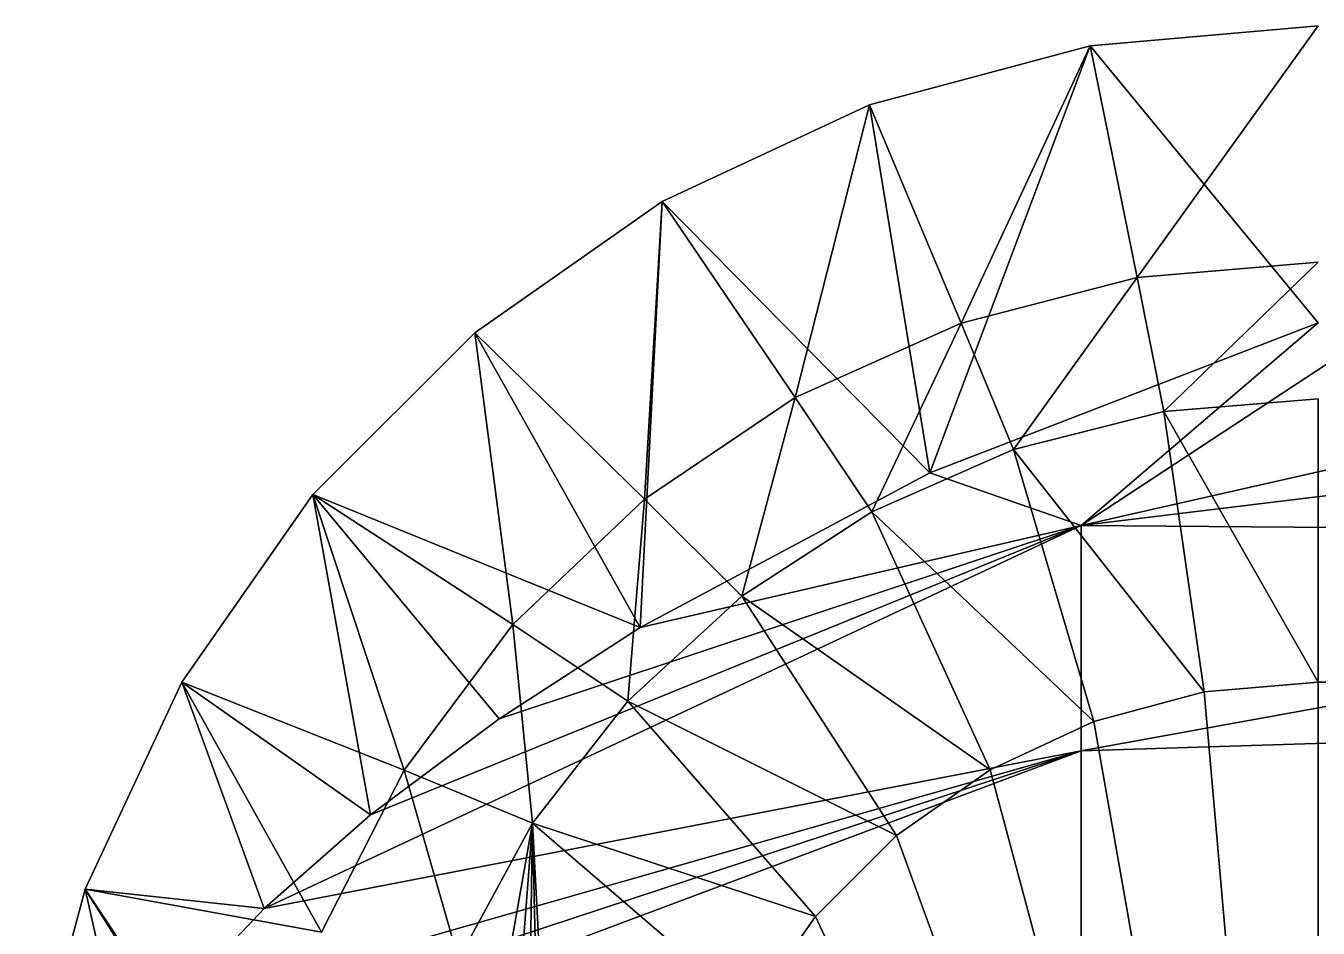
# Model space of a CAD drawing. Header units: inches. Extents: x 0 to 46333, y 12439 to 30520.
# Drawn here: x 14532.43 to 14569.94, y 16270.29 to 16296.47 of the extents above; entities that cross this region are included whole.
import ezdxf

# ---------------------------------------------------------------- set-up
doc = ezdxf.new("R2010")
doc.units = ezdxf.units.IN
doc.header["$MEASUREMENT"] = 0
doc.layers.add('DLX_FL1_LUM', color=7, linetype='Continuous', true_color=0xffd400)

msp = doc.modelspace()

# ---------------------------------------------------------------- linework, layer by layer
at = {"layer": 'DLX_FL1_LUM'}
for points in [[(14569.939, 16296.473, 0), (14563.325, 16295.895, 0)], [(14563.325, 16295.895, 0), (14569.939, 16296.473, 0)], [(14569.939, 16296.473, 0), (14564.68, 16289.171, 0)], [(14564.68, 16289.171, 0), (14569.939, 16296.473, 0)], [(14563.325, 16295.895, 0), (14556.912, 16294.177, 0)], [(14556.912, 16294.177, 0), (14563.325, 16295.895, 0)], [(14563.325, 16295.895, 0), (14558.662, 16283.497, 0)], [(14558.662, 16283.497, 0), (14563.325, 16295.895, 0)], [(14563.325, 16295.895, 0), (14559.573, 16287.847, 0)], [(14559.573, 16287.847, 0), (14563.325, 16295.895, 0)], [(14563.325, 16295.895, 0), (14564.68, 16289.171, 0)], [(14564.68, 16289.171, 0), (14563.325, 16295.895, 0)], [(14569.939, 16287.858, 0), (14563.325, 16295.895, 0)], [(14563.325, 16295.895, 0), (14569.939, 16287.858, 0)], [(14556.912, 16294.177, 0), (14550.894, 16291.371, 0)], [(14550.894, 16291.371, 0), (14556.912, 16294.177, 0)], [(14556.912, 16294.177, 0), (14554.761, 16285.682, 0)], [(14554.761, 16285.682, 0), (14556.912, 16294.177, 0)], [(14556.912, 16294.177, 0), (14559.573, 16287.847, 0)], [(14559.573, 16287.847, 0), (14556.912, 16294.177, 0)], [(14556.912, 16294.177, 0), (14558.662, 16283.497, 0)], [(14558.662, 16283.497, 0), (14556.912, 16294.177, 0)], [(14550.894, 16291.371, 0), (14545.455, 16287.563, 0)], [(14545.455, 16287.563, 0), (14550.894, 16291.371, 0)], [(14550.894, 16291.371, 0), (14550.254, 16279.01, 0)], [(14550.254, 16279.01, 0), (14550.894, 16291.371, 0)], [(14550.894, 16291.371, 0), (14550.382, 16282.738, 0)], [(14550.382, 16282.738, 0), (14550.894, 16291.371, 0)], [(14550.894, 16291.371, 0), (14554.761, 16285.682, 0)], [(14554.761, 16285.682, 0), (14550.894, 16291.371, 0)], [(14558.662, 16283.497, 0), (14550.894, 16291.371, 0)], [(14550.894, 16291.371, 0), (14558.662, 16283.497, 0)], [(14597.679, 16289.811, 0), (14563.057, 16281.967, 0)], [(14563.057, 16281.967, 0), (14597.679, 16289.811, 0)], [(14569.939, 16289.616, 0), (14564.68, 16289.171, 0)], [(14564.68, 16289.171, 0), (14569.939, 16289.616, 0)], [(14565.457, 16285.278, 0), (14569.939, 16289.616, 0)], [(14569.939, 16289.616, 0), (14565.457, 16285.278, 0)], [(14564.68, 16289.171, 0), (14559.573, 16287.847, 0)], [(14559.573, 16287.847, 0), (14564.68, 16289.171, 0)], [(14561.098, 16284.176, 0), (14564.68, 16289.171, 0)], [(14564.68, 16289.171, 0), (14561.098, 16284.176, 0)], [(14564.68, 16289.171, 0), (14565.457, 16285.278, 0)], [(14565.457, 16285.278, 0), (14564.68, 16289.171, 0)], [(14563.057, 16281.967, 0), (14573.7, 16288.965, 0)], [(14573.7, 16288.965, 0), (14563.057, 16281.967, 0)], [(14545.455, 16287.563, 0), (14540.761, 16282.869, 0)], [(14540.761, 16282.869, 0), (14545.455, 16287.563, 0)], [(14545.455, 16287.563, 0), (14550.382, 16282.738, 0)], [(14545.455, 16287.563, 0), (14546.562, 16279.098, 0)], [(14550.382, 16282.738, 0), (14545.455, 16287.563, 0)], [(14546.562, 16279.098, 0), (14545.455, 16287.563, 0)], [(14545.455, 16287.563, 0), (14550.254, 16279.01, 0)], [(14550.254, 16279.01, 0), (14545.455, 16287.563, 0)], [(14559.573, 16287.847, 0), (14554.761, 16285.682, 0)], [(14554.761, 16285.682, 0), (14559.573, 16287.847, 0)], [(14556.979, 16282.372, 0), (14559.573, 16287.847, 0)], [(14559.573, 16287.847, 0), (14556.979, 16282.372, 0)], [(14569.939, 16287.858, 0), (14558.662, 16283.497, 0)], [(14558.662, 16283.497, 0), (14569.939, 16287.858, 0)], [(14559.573, 16287.847, 0), (14561.098, 16284.176, 0)], [(14561.098, 16284.176, 0), (14559.573, 16287.847, 0)], [(14569.939, 16287.858, 0), (14563.057, 16281.967, 0)], [(14563.057, 16281.967, 0), (14569.939, 16287.858, 0)], [(14563.057, 16281.967, 0), (14597.679, 16286.175, 0)], [(14597.679, 16286.175, 0), (14563.057, 16281.967, 0)], [(14554.761, 16285.682, 0), (14550.382, 16282.738, 0)], [(14550.382, 16282.738, 0), (14554.761, 16285.682, 0)], [(14553.212, 16279.917, 0), (14554.761, 16285.682, 0)], [(14554.761, 16285.682, 0), (14553.212, 16279.917, 0)], [(14554.761, 16285.682, 0), (14556.979, 16282.372, 0)], [(14556.979, 16282.372, 0), (14554.761, 16285.682, 0)], [(14565.457, 16285.278, 0), (14569.939, 16285.649, 0)], [(14569.939, 16285.649, 0), (14565.457, 16285.278, 0)], [(14569.939, 16285.649, 0), (14569.938, 16277.429, 0)], [(14569.938, 16277.429, 0), (14569.939, 16285.649, 0)], [(14561.098, 16284.176, 0), (14565.457, 16285.278, 0)], [(14565.457, 16285.278, 0), (14561.098, 16284.176, 0)], [(14565.457, 16285.278, 0), (14569.938, 16277.429, 0)], [(14569.938, 16277.429, 0), (14565.457, 16285.278, 0)], [(14565.457, 16285.278, 0), (14566.631, 16277.14, 0)], [(14566.631, 16277.14, 0), (14565.457, 16285.278, 0)], [(14556.979, 16282.372, 0), (14561.098, 16284.176, 0)], [(14561.098, 16284.176, 0), (14556.979, 16282.372, 0)], [(14561.098, 16284.176, 0), (14566.631, 16277.14, 0)], [(14566.631, 16277.14, 0), (14561.098, 16284.176, 0)], [(14561.098, 16284.176, 0), (14563.424, 16276.28, 0)], [(14563.424, 16276.28, 0), (14561.098, 16284.176, 0)], [(14558.662, 16283.497, 0), (14550.254, 16279.01, 0)], [(14550.254, 16279.01, 0), (14558.662, 16283.497, 0)], [(14558.662, 16283.497, 0), (14563.057, 16281.967, 0)], [(14563.057, 16281.967, 0), (14558.662, 16283.497, 0)], [(14569.939, 16283.645, 0), (14569.938, 16277.429, 0)], [(14569.938, 16277.429, 0), (14569.939, 16283.645, 0)], [(14540.761, 16282.869, 0), (14536.953, 16277.429, 0)], [(14536.953, 16277.429, 0), (14540.761, 16282.869, 0)], [(14540.761, 16282.869, 0), (14546.562, 16279.098, 0)], [(14546.562, 16279.098, 0), (14540.761, 16282.869, 0)], [(14540.761, 16282.869, 0), (14543.409, 16274.867, 0)], [(14543.409, 16274.867, 0), (14540.761, 16282.869, 0)], [(14540.761, 16282.869, 0), (14542.434, 16273.579, 0)], [(14550.254, 16279.01, 0), (14540.761, 16282.869, 0)], [(14546.163, 16276.365, 0), (14540.761, 16282.869, 0)], [(14540.761, 16282.869, 0), (14550.254, 16279.01, 0)], [(14542.434, 16273.579, 0), (14540.761, 16282.869, 0)], [(14540.761, 16282.869, 0), (14546.163, 16276.365, 0)], [(14550.382, 16282.738, 0), (14546.562, 16279.098, 0)], [(14546.562, 16279.098, 0), (14550.382, 16282.738, 0)], [(14549.9, 16276.875, 0), (14550.382, 16282.738, 0)], [(14550.382, 16282.738, 0), (14549.9, 16276.875, 0)], [(14550.382, 16282.738, 0), (14553.212, 16279.917, 0)], [(14553.212, 16279.917, 0), (14550.382, 16282.738, 0)], [(14553.212, 16279.917, 0), (14556.979, 16282.372, 0)], [(14556.979, 16282.372, 0), (14553.212, 16279.917, 0)], [(14556.979, 16282.372, 0), (14563.424, 16276.28, 0)], [(14556.979, 16282.372, 0), (14560.416, 16274.877, 0)], [(14563.424, 16276.28, 0), (14556.979, 16282.372, 0)], [(14560.416, 16274.877, 0), (14556.979, 16282.372, 0)], [(14539.345, 16270.854, 0), (14563.057, 16281.967, 0)], [(14563.057, 16281.967, 0), (14539.345, 16270.854, 0)], [(14542.434, 16273.579, 0), (14563.057, 16281.967, 0)], [(14563.057, 16281.967, 0), (14542.434, 16273.579, 0)], [(14546.163, 16276.365, 0), (14563.057, 16281.967, 0)], [(14563.057, 16281.967, 0), (14546.163, 16276.365, 0)], [(14563.057, 16281.967, 0), (14550.254, 16279.01, 0)], [(14550.254, 16279.01, 0), (14563.057, 16281.967, 0)], [(14597.679, 16281.698, 0), (14563.057, 16281.967, 0)], [(14563.057, 16281.967, 0), (14563.057, 16275.427, 0)], [(14563.057, 16281.967, 0), (14597.679, 16281.698, 0)], [(14563.057, 16275.427, 0), (14563.057, 16281.967, 0)], [(14563.057, 16275.427, 0), (14597.679, 16281.698, 0)], [(14597.679, 16281.698, 0), (14563.057, 16275.427, 0)], [(14549.9, 16276.875, 0), (14553.212, 16279.917, 0)], [(14553.212, 16279.917, 0), (14549.9, 16276.875, 0)], [(14553.212, 16279.917, 0), (14560.416, 16274.877, 0)], [(14560.416, 16274.877, 0), (14553.212, 16279.917, 0)], [(14553.212, 16279.917, 0), (14557.696, 16272.974, 0)], [(14557.696, 16272.974, 0), (14553.212, 16279.917, 0)], [(14546.562, 16279.098, 0), (14543.409, 16274.867, 0)], [(14543.409, 16274.867, 0), (14546.562, 16279.098, 0)], [(14550.254, 16279.01, 0), (14546.163, 16276.365, 0)], [(14546.163, 16276.365, 0), (14550.254, 16279.01, 0)], [(14547.134, 16273.33, 0), (14546.562, 16279.098, 0)], [(14546.562, 16279.098, 0), (14549.9, 16276.875, 0)], [(14549.9, 16276.875, 0), (14546.562, 16279.098, 0)], [(14546.562, 16279.098, 0), (14547.134, 16273.33, 0)], [(14536.953, 16277.429, 0), (14534.146, 16271.413, 0)], [(14534.146, 16271.413, 0), (14536.953, 16277.429, 0)], [(14536.953, 16277.429, 0), (14543.409, 16274.867, 0)], [(14543.409, 16274.867, 0), (14536.953, 16277.429, 0)], [(14536.953, 16277.429, 0), (14541.012, 16270.166, 0)], [(14541.012, 16270.166, 0), (14536.953, 16277.429, 0)], [(14542.434, 16273.579, 0), (14536.953, 16277.429, 0)], [(14536.953, 16277.429, 0), (14539.345, 16270.854, 0)], [(14539.345, 16270.854, 0), (14536.953, 16277.429, 0)], [(14536.953, 16277.429, 0), (14542.434, 16273.579, 0)], [(14563.424, 16276.28, 0), (14566.631, 16277.14, 0)], [(14566.631, 16277.14, 0), (14563.424, 16276.28, 0)], [(14566.631, 16277.14, 0), (14569.938, 16277.429, 0)], [(14569.938, 16277.429, 0), (14566.631, 16277.14, 0)], [(14569.937, 16239.34, 0), (14566.631, 16277.14, 0)], [(14566.631, 16277.14, 0), (14569.937, 16239.34, 0)], [(14569.938, 16277.429, 0), (14569.937, 16239.34, 0)], [(14569.937, 16239.34, 0), (14569.938, 16277.429, 0)], [(14569.938, 16277.429, 0), (14603.015, 16277.428, 0)], [(14603.015, 16277.428, 0), (14569.938, 16277.429, 0)], [(14547.134, 16273.33, 0), (14549.9, 16276.875, 0)], [(14549.9, 16276.875, 0), (14547.134, 16273.33, 0)], [(14549.9, 16276.875, 0), (14557.696, 16272.974, 0)], [(14557.696, 16272.974, 0), (14549.9, 16276.875, 0)], [(14549.9, 16276.875, 0), (14555.349, 16270.626, 0)], [(14555.349, 16270.626, 0), (14549.9, 16276.875, 0)], [(14546.163, 16276.365, 0), (14542.434, 16273.579, 0)], [(14542.434, 16273.579, 0), (14546.163, 16276.365, 0)], [(14597.679, 16276.516, 0), (14563.057, 16275.427, 0)], [(14563.057, 16275.427, 0), (14597.679, 16276.516, 0)], [(14560.416, 16274.877, 0), (14563.424, 16276.28, 0)], [(14563.424, 16276.28, 0), (14560.416, 16274.877, 0)], [(14569.937, 16239.34, 0), (14563.424, 16276.28, 0)], [(14563.424, 16276.28, 0), (14569.937, 16239.34, 0)], [(14534.205, 16264.621, 0), (14563.057, 16275.427, 0)], [(14563.057, 16275.427, 0), (14534.205, 16264.621, 0)], [(14535.297, 16266.288, 0), (14563.057, 16275.427, 0)], [(14563.057, 16275.427, 0), (14535.297, 16266.288, 0)], [(14563.057, 16275.427, 0), (14536.518, 16267.864, 0)], [(14536.518, 16267.864, 0), (14563.057, 16275.427, 0)], [(14539.345, 16270.854, 0), (14563.057, 16275.427, 0)], [(14563.057, 16275.427, 0), (14539.345, 16270.854, 0)], [(14563.057, 16275.427, 0), (14563.057, 16267.317, 0)], [(14563.057, 16267.317, 0), (14563.057, 16275.427, 0)], [(14543.409, 16274.867, 0), (14541.012, 16270.166, 0)], [(14541.012, 16270.166, 0), (14543.409, 16274.867, 0)], [(14543.409, 16274.867, 0), (14547.134, 16273.33, 0)], [(14544.988, 16269.379, 0), (14543.409, 16274.867, 0)], [(14547.134, 16273.33, 0), (14543.409, 16274.867, 0)], [(14543.409, 16274.867, 0), (14544.988, 16269.379, 0)], [(14557.696, 16272.974, 0), (14560.416, 16274.877, 0)], [(14560.416, 16274.877, 0), (14557.696, 16272.974, 0)], [(14569.937, 16239.34, 0), (14560.416, 16274.877, 0)], [(14560.416, 16274.877, 0), (14569.937, 16239.34, 0)], [(14542.434, 16273.579, 0), (14539.345, 16270.854, 0)], [(14539.345, 16270.854, 0), (14542.434, 16273.579, 0)], [(14544.988, 16269.379, 0), (14547.134, 16273.33, 0)], [(14547.134, 16273.33, 0), (14544.988, 16269.379, 0)], [(14546.24, 16268.282, 0), (14547.134, 16273.33, 0)], [(14547.134, 16273.33, 0), (14546.24, 16268.282, 0)], [(14546.761, 16268.409, 0), (14547.134, 16273.33, 0)], [(14547.134, 16273.33, 0), (14546.761, 16268.409, 0)], [(14547.055, 16268.35, 0), (14547.134, 16273.33, 0)], [(14547.134, 16273.33, 0), (14547.055, 16268.35, 0)], [(14547.134, 16273.33, 0), (14547.251, 16268.217, 0)], [(14547.417, 16268.003, 0), (14547.134, 16273.33, 0)], [(14547.251, 16268.217, 0), (14547.134, 16273.33, 0)], [(14553.445, 16267.907, 0), (14547.134, 16273.33, 0)], [(14547.134, 16273.33, 0), (14547.417, 16268.003, 0)], [(14547.134, 16273.33, 0), (14555.349, 16270.626, 0)], [(14547.134, 16273.33, 0), (14553.445, 16267.907, 0)], [(14555.349, 16270.626, 0), (14547.134, 16273.33, 0)], [(14555.349, 16270.626, 0), (14557.696, 16272.974, 0)], [(14557.696, 16272.974, 0), (14555.349, 16270.626, 0)], [(14569.937, 16239.34, 0), (14557.696, 16272.974, 0)], [(14557.696, 16272.974, 0), (14569.937, 16239.34, 0)], [(14534.146, 16271.413, 0), (14532.427, 16265, 0)], [(14532.427, 16265, 0), (14534.146, 16271.413, 0)], [(14538.863, 16263.946, 0), (14534.146, 16271.413, 0)], [(14541.012, 16270.166, 0), (14534.146, 16271.413, 0)], [(14534.146, 16271.413, 0), (14538.863, 16263.946, 0)], [(14534.146, 16271.413, 0), (14541.012, 16270.166, 0)], [(14539.345, 16270.854, 0), (14534.146, 16271.413, 0)], [(14534.146, 16271.413, 0), (14535.297, 16266.288, 0)], [(14536.518, 16267.864, 0), (14534.146, 16271.413, 0)], [(14534.146, 16271.413, 0), (14539.345, 16270.854, 0)], [(14535.297, 16266.288, 0), (14534.146, 16271.413, 0)], [(14534.146, 16271.413, 0), (14536.518, 16267.864, 0)], [(14539.345, 16270.854, 0), (14536.518, 16267.864, 0)], [(14536.518, 16267.864, 0), (14539.345, 16270.854, 0)], [(14553.445, 16267.907, 0), (14555.349, 16270.626, 0)], [(14555.349, 16270.626, 0), (14553.445, 16267.907, 0)], [(14569.937, 16239.34, 0), (14555.349, 16270.626, 0)], [(14555.349, 16270.626, 0), (14569.937, 16239.34, 0)]]:
    msp.add_polyline3d(points, dxfattribs=at)

doc.saveas('drawing.dxf')
